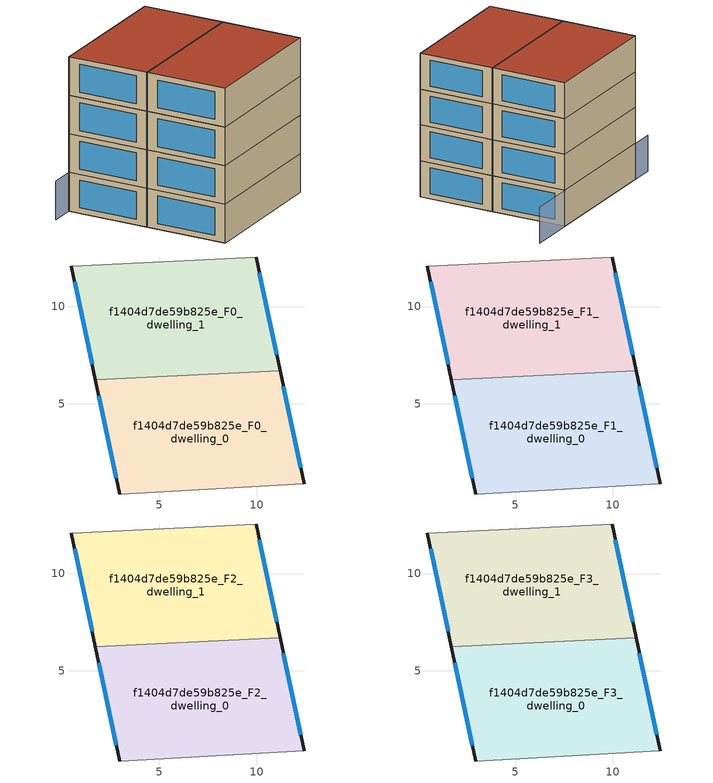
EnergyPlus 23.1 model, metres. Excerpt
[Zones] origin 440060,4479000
f1404d7de59b825e_F0_dwelling_0
 floor ground (EU_floor_Construction): 12.45,0.9 11.22,6.71 1.73,6.24 2.97,0.37 z0
 wall outside (EU_wall_Construction): 11.22,6.71 12.45,0.9 / 2.97,0.37 1.73,6.24 z0:3
 wall adiabatic (EU_wall_Construction): 12.45,0.9 2.97,0.37 z0:3
 wall to f1404d7de59b825e_F0_dwelling_1 (EU_wall_Construction): 1.73,6.24 11.22,6.71 z0:3
 window (EU_Window_Construction): 11.39,5.9 12.28,1.71 / 2.8,1.18 1.9,5.42 z0.42:2.58
f1404d7de59b825e_F0_dwelling_1
 floor ground (EU_floor_Construction): 11.22,6.71 9.98,12.54 0.49,12.08 1.73,6.24 z0
 wall outside (EU_wall_Construction): 9.98,12.54 11.22,6.71 / 1.73,6.24 0.49,12.08 z0:3
 wall adiabatic (EU_wall_Construction): 0.49,12.08 9.98,12.54 z0:3
 window (EU_Window_Construction): 10.15,11.73 11.04,7.52 / 1.56,7.05 0.66,11.27 z0.42:2.58
f1404d7de59b825e_F1_dwelling_0
 floor to f1404d7de59b825e_F0_dwelling_0 (EU_floor_Construction): 12.45,0.9 11.22,6.71 1.73,6.24 2.97,0.37 z3
 wall outside (EU_wall_Construction): 11.22,6.71 12.45,0.9 / 2.97,0.37 1.73,6.24 z3:6
 wall adiabatic (EU_wall_Construction): 12.45,0.9 2.97,0.37 z3:6
 wall to f1404d7de59b825e_F1_dwelling_1 (EU_wall_Construction): 1.73,6.24 11.22,6.71 z3:6
 window (EU_Window_Construction): 11.39,5.9 12.28,1.71 / 2.8,1.18 1.9,5.42 z3.42:5.58
f1404d7de59b825e_F1_dwelling_1
 floor to f1404d7de59b825e_F0_dwelling_1 (EU_floor_Construction): 11.22,6.71 9.98,12.54 0.49,12.08 1.73,6.24 z3
 wall outside (EU_wall_Construction): 9.98,12.54 11.22,6.71 / 1.73,6.24 0.49,12.08 z3:6
 wall adiabatic (EU_wall_Construction): 0.49,12.08 9.98,12.54 z3:6
 window (EU_Window_Construction): 10.15,11.73 11.04,7.52 / 1.56,7.05 0.66,11.27 z3.42:5.58
f1404d7de59b825e_F2_dwelling_0
 floor to f1404d7de59b825e_F1_dwelling_0 (EU_floor_Construction): 12.45,0.9 11.22,6.71 1.73,6.24 2.97,0.37 z6
 wall outside (EU_wall_Construction): 11.22,6.71 12.45,0.9 / 2.97,0.37 1.73,6.24 z6:9
 wall adiabatic (EU_wall_Construction): 12.45,0.9 2.97,0.37 z6:9
 wall to f1404d7de59b825e_F2_dwelling_1 (EU_wall_Construction): 1.73,6.24 11.22,6.71 z6:9
 window (EU_Window_Construction): 11.39,5.9 12.28,1.71 / 2.8,1.18 1.9,5.42 z6.42:8.58
f1404d7de59b825e_F2_dwelling_1
 floor to f1404d7de59b825e_F1_dwelling_1 (EU_floor_Construction): 11.22,6.71 9.98,12.54 0.49,12.08 1.73,6.24 z6
 wall outside (EU_wall_Construction): 9.98,12.54 11.22,6.71 / 1.73,6.24 0.49,12.08 z6:9
 wall adiabatic (EU_wall_Construction): 0.49,12.08 9.98,12.54 z6:9
 window (EU_Window_Construction): 10.15,11.73 11.04,7.52 / 1.56,7.05 0.66,11.27 z6.42:8.58
f1404d7de59b825e_F3_dwelling_0
 floor to f1404d7de59b825e_F2_dwelling_0 (EU_floor_Construction): 12.45,0.9 11.22,6.71 1.73,6.24 2.97,0.37 z9
 wall outside (EU_wall_Construction): 11.22,6.71 12.45,0.9 / 2.97,0.37 1.73,6.24 z9:12
 wall adiabatic (EU_wall_Construction): 12.45,0.9 2.97,0.37 z9:12
 wall to f1404d7de59b825e_F3_dwelling_1 (EU_wall_Construction): 1.73,6.24 11.22,6.71 z9:12
 window (EU_Window_Construction): 11.39,5.9 12.28,1.71 / 2.8,1.18 1.9,5.42 z9.42:11.58
 roof outside (EU_roof_Construction): 11.22,6.71 12.45,0.9 2.97,0.37 1.73,6.24 z12
f1404d7de59b825e_F3_dwelling_1
 floor to f1404d7de59b825e_F2_dwelling_1 (EU_floor_Construction): 11.22,6.71 9.98,12.54 0.49,12.08 1.73,6.24 z9
 wall outside (EU_wall_Construction): 9.98,12.54 11.22,6.71 / 1.73,6.24 0.49,12.08 z9:12
 wall adiabatic (EU_wall_Construction): 0.49,12.08 9.98,12.54 z9:12
 window (EU_Window_Construction): 10.15,11.73 11.04,7.52 / 1.56,7.05 0.66,11.27 z9.42:11.58
 roof outside (EU_roof_Construction): 9.98,12.54 11.22,6.71 1.73,6.24 0.49,12.08 z12
shading: 13.36,12.71 -1.18,11.99 z0:3
[Building]
EU S2 Campaign: North Axis=0; Terrain=City; Solar Distribution=FullExterior
[Site:Location]
Madrid: Latitude=40.5; Longitude=-3.5; Time Zone=1; Elevation=609
[SizingPeriod:WeatherFileDays]
AnnualSizingPeriod: Begin Month=1; Begin Day of Month=1; End Month=12; End Day of Month=31; Day of Week for Start Day=Monday; Use Weather File Daylight Saving Period=No; Use Weather File Rain and Snow Indicators=No
[MATERIAL]
EU_InternalMass_Material: Roughness=MediumRough; Thickness=0.1; Conductivity=1; Density=1800; Specific Heat=900; Thermal Absorptance=0.9; Solar Absorptance=0.7; Visible Absorptance=0.7
[MATERIAL:NOMASS] Roughness=MediumRough; Thermal Absorptance=0.9; Solar Absorptance=0.7; Visible Absorptance=0.7
Name | Thermal Resistance
EU_wall_NoMass | 1.60022
EU_roof_NoMass | 1.57597
EU_floor_NoMass | 0.470652
[WINDOWMATERIAL:SIMPLEGLAZINGSYSTEM]
EU_Window_SimpleGlazing: UFactor=3.28802; Solar Heat Gain Coefficient=0.85; Visible Transmittance=0.85
[CONSTRUCTION]
EU_wall_Construction: EU_wall_NoMass
EU_roof_Construction: EU_roof_NoMass
EU_floor_Construction: EU_floor_NoMass
EU_InternalMass_Construction: EU_InternalMass_Material
EU_Window_Construction: EU_Window_SimpleGlazing
[ZONE] Type=1; Multiplier=1; Ceiling Height=autocalculate; Floor Area=autocalculate; Part of Total Floor Area=Yes
Name | Volume
f1404d7de59b825e_F0_dwelling_0 | 167.944
f1404d7de59b825e_F1_dwelling_0; f1404d7de59b825e_F2_dwelling_0; f1404d7de59b825e_F3_dwelling_0 | 167.943
f1404d7de59b825e_F0_dwelling_1; f1404d7de59b825e_F1_dwelling_1; f1404d7de59b825e_F2_dwelling_1; f1404d7de59b825e_F3_dwelling_1 | 167.953
[INTERNALMASS] Construction=EU_InternalMass_Construction
Name | Zone or ZoneList | Surface Area
f1404d7de59b825e_F0_dwelling_0_EU_InternalMass | f1404d7de59b825e_F0_dwelling_0 | 55.9811
f1404d7de59b825e_F0_dwelling_1_EU_InternalMass | f1404d7de59b825e_F0_dwelling_1 | 55.9843
f1404d7de59b825e_F1_dwelling_0_EU_InternalMass | f1404d7de59b825e_F1_dwelling_0 | 55.9811
f1404d7de59b825e_F1_dwelling_1_EU_InternalMass | f1404d7de59b825e_F1_dwelling_1 | 55.9843
f1404d7de59b825e_F2_dwelling_0_EU_InternalMass | f1404d7de59b825e_F2_dwelling_0 | 55.9811
f1404d7de59b825e_F2_dwelling_1_EU_InternalMass | f1404d7de59b825e_F2_dwelling_1 | 55.9843
f1404d7de59b825e_F3_dwelling_0_EU_InternalMass | f1404d7de59b825e_F3_dwelling_0 | 55.9811
f1404d7de59b825e_F3_dwelling_1_EU_InternalMass | f1404d7de59b825e_F3_dwelling_1 | 55.9843
[OTHEREQUIPMENT] Fuel Type=Electricity; Design Level Calculation Method=Watts/Area; Power per Zone Floor Area=1; Fraction Latent=0; Fraction Radiant=0; Fraction Lost=0; Carbon Dioxide Generation Rate=0; EndUse Subcategory=EU_Step8_InternalGains
Name | Zone or ZoneList or Space or SpaceList | Schedule
EU_Step8_InternalGain_f1404d7de59b825e_F0_dwelling_0_f000 | f1404d7de59b825e_F0_dwelling_0 | EU_Step8_GainSchedule_f1404d7de59b825e_F0_dwelling_0_f000
EU_Step8_InternalGain_f1404d7de59b825e_F0_dwelling_1_f000 | f1404d7de59b825e_F0_dwelling_1 | EU_Step8_GainSchedule_f1404d7de59b825e_F0_dwelling_1_f000
EU_Step8_InternalGain_f1404d7de59b825e_F1_dwelling_0_f000 | f1404d7de59b825e_F1_dwelling_0 | EU_Step8_GainSchedule_f1404d7de59b825e_F1_dwelling_0_f000
EU_Step8_InternalGain_f1404d7de59b825e_F1_dwelling_1_f000 | f1404d7de59b825e_F1_dwelling_1 | EU_Step8_GainSchedule_f1404d7de59b825e_F1_dwelling_1_f000
EU_Step8_InternalGain_f1404d7de59b825e_F2_dwelling_0_f000 | f1404d7de59b825e_F2_dwelling_0 | EU_Step8_GainSchedule_f1404d7de59b825e_F2_dwelling_0_f000
EU_Step8_InternalGain_f1404d7de59b825e_F2_dwelling_1_f000 | f1404d7de59b825e_F2_dwelling_1 | EU_Step8_GainSchedule_f1404d7de59b825e_F2_dwelling_1_f000
EU_Step8_InternalGain_f1404d7de59b825e_F3_dwelling_0_f000 | f1404d7de59b825e_F3_dwelling_0 | EU_Step8_GainSchedule_f1404d7de59b825e_F3_dwelling_0_f000
EU_Step8_InternalGain_f1404d7de59b825e_F3_dwelling_1_f000 | f1404d7de59b825e_F3_dwelling_1 | EU_Step8_GainSchedule_f1404d7de59b825e_F3_dwelling_1_f000
[ZONEVENTILATION:DESIGNFLOWRATE] Schedule=EU_AlwaysOn; Design Flow Rate Calculation Method=AirChanges/Hour; Air Changes per Hour=0.480704; Ventilation Type=Natural; Fan Pressure Rise=0; Fan Total Efficiency=1; Constant Term Coefficient=1; Temperature Term Coefficient=0; Velocity Term Coefficient=0; Velocity Squared Term Coefficient=0; Minimum Indoor Temperature=-100; Maximum Indoor Temperature=100; Delta Temperature=-100; Minimum Outdoor Temperature=-100; Maximum Outdoor Temperature=100; Maximum Wind Speed=40
Name | Zone or ZoneList or Space or SpaceList
EU_ConstantAir_f1404d7de59b825e_F0_dwelling_0 | f1404d7de59b825e_F0_dwelling_0
EU_ConstantAir_f1404d7de59b825e_F0_dwelling_1 | f1404d7de59b825e_F0_dwelling_1
EU_ConstantAir_f1404d7de59b825e_F1_dwelling_0 | f1404d7de59b825e_F1_dwelling_0
EU_ConstantAir_f1404d7de59b825e_F1_dwelling_1 | f1404d7de59b825e_F1_dwelling_1
EU_ConstantAir_f1404d7de59b825e_F2_dwelling_0 | f1404d7de59b825e_F2_dwelling_0
EU_ConstantAir_f1404d7de59b825e_F2_dwelling_1 | f1404d7de59b825e_F2_dwelling_1
EU_ConstantAir_f1404d7de59b825e_F3_dwelling_0 | f1404d7de59b825e_F3_dwelling_0
EU_ConstantAir_f1404d7de59b825e_F3_dwelling_1 | f1404d7de59b825e_F3_dwelling_1
[HVACTEMPLATE:THERMOSTAT] Constant Heating Setpoint=20; Constant Cooling Setpoint=50
EU_HeatOnly_f1404d7de59b825e_F0_dwelling_0; EU_HeatOnly_f1404d7de59b825e_F0_dwelling_1; EU_HeatOnly_f1404d7de59b825e_F1_dwelling_0; EU_HeatOnly_f1404d7de59b825e_F1_dwelling_1; EU_HeatOnly_f1404d7de59b825e_F2_dwelling_0; EU_HeatOnly_f1404d7de59b825e_F2_dwelling_1; EU_HeatOnly_f1404d7de59b825e_F3_dwelling_0; EU_HeatOnly_f1404d7de59b825e_F3_dwelling_1
[HVACTEMPLATE:ZONE:IDEALLOADSAIRSYSTEM] System Availability Schedule=EU_AlwaysOn; Maximum Heating Supply Air Temperature=50; Minimum Cooling Supply Air Temperature=13; Maximum Heating Supply Air Humidity Ratio=0.0156; Minimum Cooling Supply Air Humidity Ratio=0.0077; Heating Limit=NoLimit; Cooling Limit=NoLimit; Heating Availability Schedule=EU_AlwaysOn; Cooling Availability Schedule=EU_CoolingOff; Dehumidification Control Type=ConstantSensibleHeatRatio; Cooling Sensible Heat Ratio=0.7; Dehumidification Setpoint=60; Humidification Control Type=None; Humidification Setpoint=30; Outdoor Air Method=None; Outdoor Air Flow Rate per Person=0.00944; Outdoor Air Flow Rate per Zone Floor Area=0; Outdoor Air Flow Rate per Zone=0; Demand Controlled Ventilation Type=None; Outdoor Air Economizer Type=NoEconomizer; Heat Recovery Type=None; Sensible Heat Recovery Effectiveness=0.7; Latent Heat Recovery Effectiveness=0.65
Name | Template Thermostat
f1404d7de59b825e_F0_dwelling_0 | EU_HeatOnly_f1404d7de59b825e_F0_dwelling_0
f1404d7de59b825e_F0_dwelling_1 | EU_HeatOnly_f1404d7de59b825e_F0_dwelling_1
f1404d7de59b825e_F1_dwelling_0 | EU_HeatOnly_f1404d7de59b825e_F1_dwelling_0
f1404d7de59b825e_F1_dwelling_1 | EU_HeatOnly_f1404d7de59b825e_F1_dwelling_1
f1404d7de59b825e_F2_dwelling_0 | EU_HeatOnly_f1404d7de59b825e_F2_dwelling_0
f1404d7de59b825e_F2_dwelling_1 | EU_HeatOnly_f1404d7de59b825e_F2_dwelling_1
f1404d7de59b825e_F3_dwelling_0 | EU_HeatOnly_f1404d7de59b825e_F3_dwelling_0
f1404d7de59b825e_F3_dwelling_1 | EU_HeatOnly_f1404d7de59b825e_F3_dwelling_1
[SIZING:ZONE] Zone Cooling Design Supply Air Temperature Input Method=SupplyAirTemperature; Zone Cooling Design Supply Air Temperature=13; Zone Heating Design Supply Air Temperature Input Method=SupplyAirTemperature; Zone Heating Design Supply Air Temperature=50; Zone Cooling Design Supply Air Humidity Ratio=0.008; Zone Heating Design Supply Air Humidity Ratio=0.008; Cooling Design Air Flow Method=DesignDay; Cooling Design Air Flow Rate=0; Cooling Minimum Air Flow per Zone Floor Area=0.000762; Cooling Minimum Air Flow=0; Cooling Minimum Air Flow Fraction=0.2; Heating Design Air Flow Method=DesignDay; Heating Design Air Flow Rate=0; Heating Maximum Air Flow per Zone Floor Area=0.002032; Heating Maximum Air Flow=0.141576; Heating Maximum Air Flow Fraction=0.3; Account for Dedicated Outdoor Air System=No; Dedicated Outdoor Air System Control Strategy=NeutralSupplyAir; Dedicated Outdoor Air Low Setpoint Temperature for Design=autosize; Dedicated Outdoor Air High Setpoint Temperature for Design=autosize; Zone Load Sizing Method=Sensible Load Only No Latent Load; Zone Latent Cooling Design Supply Air Humidity Ratio Input Method=HumidityRatioDifference; Zone Cooling Design Supply Air Humidity Ratio Difference=0.005; Zone Latent Heating Design Supply Air Humidity Ratio Input Method=HumidityRatioDifference; Zone Humidification Design Supply Air Humidity Ratio Difference=0.005
f1404d7de59b825e_F0_dwelling_0; f1404d7de59b825e_F0_dwelling_1; f1404d7de59b825e_F1_dwelling_0; f1404d7de59b825e_F1_dwelling_1; f1404d7de59b825e_F2_dwelling_0; f1404d7de59b825e_F2_dwelling_1; f1404d7de59b825e_F3_dwelling_0; f1404d7de59b825e_F3_dwelling_1
[SCHEDULE:CONSTANT]
Name | Hourly Value
EU_AlwaysOn | 1
EU_CoolingOff | 0
[SCHEDULE:FILE] Column Number=1; Rows to Skip at Top=0; Number of Hours of Data=8760; Column Separator=Comma; Interpolate to Timestep=No; Minutes per Item=60; Adjust Schedule for Daylight Savings=Yes
Name | File
EU_Step8_GainSchedule_f1404d7de59b825e_F0_dwelling_0_f000 | ../../schedules/f1404d7de59b825e/f1404d7de59b825e_F0_dwelling_0_f000_gain.csv
EU_Step8_GainSchedule_f1404d7de59b825e_F0_dwelling_1_f000 | ../../schedules/f1404d7de59b825e/f1404d7de59b825e_F0_dwelling_1_f000_gain.csv
EU_Step8_GainSchedule_f1404d7de59b825e_F1_dwelling_0_f000 | ../../schedules/f1404d7de59b825e/f1404d7de59b825e_F1_dwelling_0_f000_gain.csv
EU_Step8_GainSchedule_f1404d7de59b825e_F1_dwelling_1_f000 | ../../schedules/f1404d7de59b825e/f1404d7de59b825e_F1_dwelling_1_f000_gain.csv
EU_Step8_GainSchedule_f1404d7de59b825e_F2_dwelling_0_f000 | ../../schedules/f1404d7de59b825e/f1404d7de59b825e_F2_dwelling_0_f000_gain.csv
EU_Step8_GainSchedule_f1404d7de59b825e_F2_dwelling_1_f000 | ../../schedules/f1404d7de59b825e/f1404d7de59b825e_F2_dwelling_1_f000_gain.csv
EU_Step8_GainSchedule_f1404d7de59b825e_F3_dwelling_0_f000 | ../../schedules/f1404d7de59b825e/f1404d7de59b825e_F3_dwelling_0_f000_gain.csv
EU_Step8_GainSchedule_f1404d7de59b825e_F3_dwelling_1_f000 | ../../schedules/f1404d7de59b825e/f1404d7de59b825e_F3_dwelling_1_f000_gain.csv
